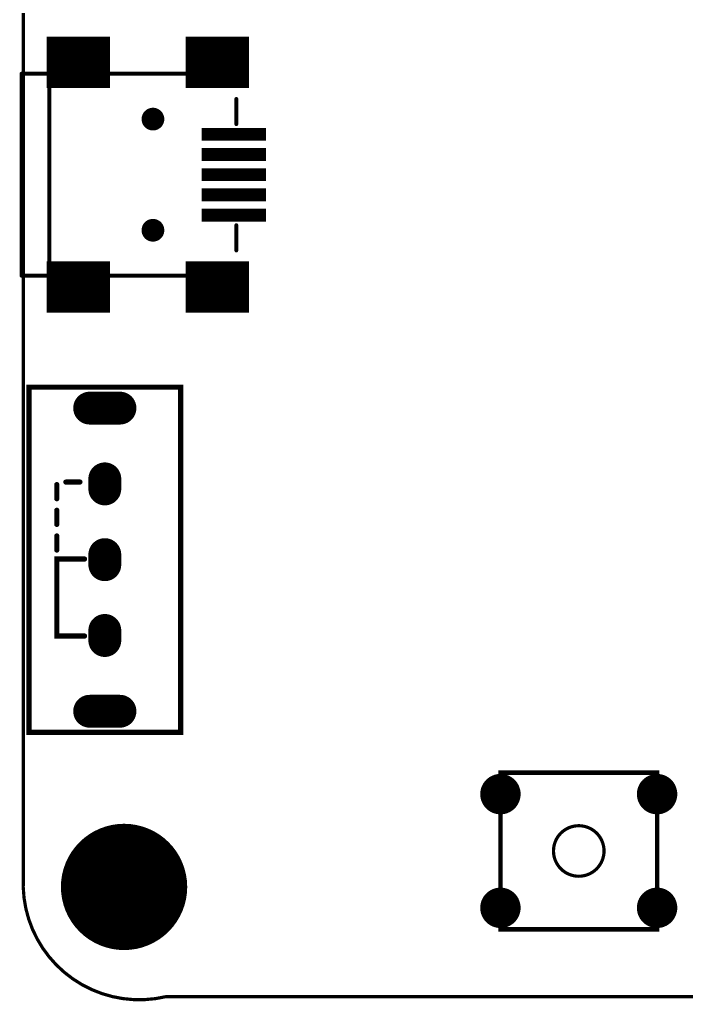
# Model space of a CAD drawing. Header units: millimetres. Extents: x 260 to 357, y 109 to 232.
# Drawn here: x 260.19 to 286.58, y 109.12 to 147.98 of the extents above; entities that cross this region are included whole.
import ezdxf

# ---------------------------------------------------------------- set-up
doc = ezdxf.new("R2010")
doc.units = ezdxf.units.MM
for name, color, linetype in [('BOARD_OUTLINE_00', 183, 'Continuous'), ('DRIL_NPLTE_THRU_01', 3, 'Continuous'), ('DRIL_NPLTE_THRU_02', 5, 'Continuous'), ('DRIL_PLTE_THRU_01', 3, 'Continuous'), ('DRIL_PLTE_THRU_02', 5, 'Continuous'), ('PADS_TOP', 96, 'Continuous'), ('PART_TOP_2DLINE_26', 254, 'Continuous')]:
    doc.layers.add(name, color=color, linetype=linetype)

# ---------------------------------------------------------------- blocks, each defined once
blk = doc.blocks.new('SMOOTH_0$127')
at = {"const_width": 0.0635}
blk.add_lwpolyline([(-0.03175, 0, 1), (0.03175, 0, 1)], format="xyb", close=True, dxfattribs=at)
blk = doc.blocks.new('BOARD_40')
at = {"layer": 'BOARD_OUTLINE_00', "const_width": 0.127}
blk.add_lwpolyline([(8.06, -6.94, -0.431185), (11.06, -3.94), (102.05, -3.94, -0.388879), (105.05, -6.94), (105.05, -122.038, -0.372393), (101.468, -126.811), (13.706, -126.811, -0.504041), (8.06, -122.044)], format="xyb", close=True, dxfattribs=at)
at = {"layer": 'BOARD_OUTLINE_00'}
for p in [(8.06, -122.044), (13.706, -126.811)]:
    blk.add_blockref('SMOOTH_0$127', p, dxfattribs=at)
blk = doc.blocks.new('SMOOTH_0$1524')
at = {"const_width": 0.0762}
blk.add_lwpolyline([(-0.0381, 0, 1), (0.0381, 0, 1)], format="xyb", close=True, dxfattribs=at)
blk = doc.blocks.new('PART_BODY_TOP_39')
at = {"layer": 'PART_TOP_2DLINE_26', "const_width": 0.152}
for points in [[(-4, 5.2), (-4, 4)], [(-4, 5.2), (4, 5.2)], [(4, 5.2), (4, 4)], [(-4, 4.1), (4, 4.1)], [(-4, 1.9), (-4, -1.5)], [(4, 1.9), (4, -1.5)], [(-3, -3.3), (-2, -3.3)], [(2, -3.3), (3, -3.3)]]:
    blk.add_lwpolyline(points, dxfattribs=at)
at = {"layer": 'PART_TOP_2DLINE_26'}
for p in [(-4, 5.2), (-4, 5.2), (4, 5.2), (4, 5.2), (-4, 4.1), (-4, 4), (4, 4.1), (4, 4), (-4, 1.9), (4, 1.9), (-4, -1.5), (4, -1.5), (-3, -3.3), (-2, -3.3), (2, -3.3), (3, -3.3)]:
    blk.add_blockref('SMOOTH_0$1524', p, dxfattribs=at)
blk = doc.blocks.new('DRIL_HOLE_0')
blk.add_lwpolyline([(0, 0, 1), (0, 0, 1)], format="xyb", close=True)
blk = doc.blocks.new('PAD_22')
at = {"const_width": 0.508}
blk.add_lwpolyline([(-1.27, 0), (1.27, 0)], dxfattribs=at)
blk = doc.blocks.new('STK_TOP_47')
at = {"layer": 'DRIL_NPLTE_THRU_01'}
blk.add_blockref('DRIL_HOLE_0', (0, 0), dxfattribs=at)
at = {"layer": 'DRIL_NPLTE_THRU_02'}
blk.add_blockref('DRIL_HOLE_0', (0, 0), dxfattribs=at)
at = {"layer": 'PADS_TOP', "rotation": 90}
blk.add_blockref('PAD_22', (0, 0), dxfattribs=at)
blk = doc.blocks.new('PAD_23')
at = {"const_width": 2.032}
blk.add_lwpolyline([(-1.25, 0), (1.25, 0)], dxfattribs=at)
blk = doc.blocks.new('STK_TOP_48')
at = {"layer": 'DRIL_NPLTE_THRU_01'}
blk.add_blockref('DRIL_HOLE_0', (0, 0), dxfattribs=at)
at = {"layer": 'DRIL_NPLTE_THRU_02'}
blk.add_blockref('DRIL_HOLE_0', (0, 0), dxfattribs=at)
at = {"layer": 'PADS_TOP', "rotation": 90}
blk.add_blockref('PAD_23', (0, 0), dxfattribs=at)
blk = doc.blocks.new('DRIL_HOLE_0$9')
at = {"const_width": 0.45}
blk.add_lwpolyline([(-0.225, 0, 1), (0.225, 0, 1)], format="xyb", close=True, dxfattribs=at)
blk = doc.blocks.new('PAD_24')
at = {"const_width": 0.45}
blk.add_lwpolyline([(0, -0.225, 1), (0, 0.225, 1)], format="xyb", close=True, dxfattribs=at)
blk = doc.blocks.new('STK_TOP_49')
at = {"layer": 'DRIL_NPLTE_THRU_01'}
blk.add_blockref('DRIL_HOLE_0$9', (0, 0), dxfattribs=at)
at = {"layer": 'DRIL_NPLTE_THRU_02'}
blk.add_blockref('DRIL_HOLE_0$9', (0, 0), dxfattribs=at)
at = {"layer": 'PADS_TOP'}
blk.add_blockref('PAD_24', (0, 0), dxfattribs=at)
blk = doc.blocks.new('SYM_TOP_39')
for name, p in [('STK_TOP_48', (-4.45, 2.95)), ('PART_BODY_TOP_39', (0, 0)), ('STK_TOP_48', (4.45, 2.95)), ('STK_TOP_49', (-2.2, 0)), ('STK_TOP_49', (2.2, 0)), ('STK_TOP_48', (-4.45, -2.55)), ('STK_TOP_48', (4.45, -2.55)), ('STK_TOP_47', (-1.6, -3.2)), ('STK_TOP_47', (-0.8, -3.2)), ('STK_TOP_47', (0, -3.2)), ('STK_TOP_47', (0.8, -3.2)), ('STK_TOP_47', (1.6, -3.2))]:
    blk.add_blockref(name, p)
blk = doc.blocks.new('PART_TOP_74')
blk.add_blockref('SYM_TOP_39', (0, 0))
blk = doc.blocks.new('SMOOTH_0$1778')
at = {"const_width": 0.0889}
blk.add_lwpolyline([(-0.04445, 0, 1), (0.04445, 0, 1)], format="xyb", close=True, dxfattribs=at)
blk = doc.blocks.new('PART_BODY_TOP_104')
at = {"layer": 'PART_TOP_2DLINE_26', "const_width": 0.178}
blk.add_lwpolyline([(-3.1, 3.1), (-3.1, -3.1), (3.1, -3.1), (3.1, 3.1)], close=True, dxfattribs=at)
at = {"layer": 'PART_TOP_2DLINE_26', "const_width": 0.127}
blk.add_lwpolyline([(1, 0, 1), (-1, 0, 1)], format="xyb", close=True, dxfattribs=at)
at = {"layer": 'PART_TOP_2DLINE_26'}
for p in [(-3.1, 3.1), (3.1, 3.1), (-3.1, -3.1), (3.1, -3.1)]:
    blk.add_blockref('SMOOTH_0$1778', p, dxfattribs=at)
blk = doc.blocks.new('DRIL_HOLE_1')
at = {"const_width": 0.5}
blk.add_lwpolyline([(-0.25, 0, 1), (0.25, 0, 1)], format="xyb", close=True, dxfattribs=at)
blk = doc.blocks.new('PAD_9')
at = {"const_width": 0.8}
blk.add_lwpolyline([(0, -0.4, 1), (0, 0.4, 1)], format="xyb", close=True, dxfattribs=at)
blk = doc.blocks.new('STK_TOP_384')
at = {"layer": 'DRIL_PLTE_THRU_01'}
blk.add_blockref('DRIL_HOLE_1', (0, 0), dxfattribs=at)
at = {"layer": 'DRIL_PLTE_THRU_02'}
blk.add_blockref('DRIL_HOLE_1', (0, 0), dxfattribs=at)
at = {"layer": 'PADS_TOP'}
blk.add_blockref('PAD_9', (0, 0), dxfattribs=at)
blk = doc.blocks.new('SYM_TOP_59')
for name, p in [('PART_BODY_TOP_104', (0, 0)), ('STK_TOP_384', (-3.1, 2.25)), ('STK_TOP_384', (3.1, 2.25)), ('STK_TOP_384', (-3.1, -2.25)), ('STK_TOP_384', (3.1, -2.25))]:
    blk.add_blockref(name, p)
blk = doc.blocks.new('PART_TOP_88')
blk.add_blockref('SYM_TOP_59', (0, 0))
blk = doc.blocks.new('DRIL_HOLE_3')
at = {"const_width": 1.5}
blk.add_lwpolyline([(-0.75, 0, 1), (0.75, 0, 1)], format="xyb", close=True, dxfattribs=at)
blk = doc.blocks.new('PAD_32')
at = {"const_width": 2.5}
blk.add_lwpolyline([(0, -1.25, 1), (0, 1.25, 1)], format="xyb", close=True, dxfattribs=at)
blk = doc.blocks.new('STK_TOP_16')
at = {"layer": 'DRIL_PLTE_THRU_01'}
blk.add_blockref('DRIL_HOLE_3', (0, 0), dxfattribs=at)
at = {"layer": 'DRIL_PLTE_THRU_02'}
blk.add_blockref('DRIL_HOLE_3', (0, 0), dxfattribs=at)
at = {"layer": 'PADS_TOP'}
blk.add_blockref('PAD_32', (0, 0), dxfattribs=at)
blk = doc.blocks.new('SYM_TOP_10')
blk.add_blockref('STK_TOP_16', (0, 0))
blk = doc.blocks.new('PART_TOP_93')
blk.add_blockref('SYM_TOP_10', (0, 0))
blk = doc.blocks.new('SMOOTH_0$2032')
at = {"const_width": 0.1016}
blk.add_lwpolyline([(-0.0508, 0, 1), (0.0508, 0, 1)], format="xyb", close=True, dxfattribs=at)
blk = doc.blocks.new('PART_BODY_TOP_20')
at = {"layer": 'PART_TOP_2DLINE_26', "const_width": 0.203}
blk.add_lwpolyline([(-6.833, -3), (6.833, -3), (6.833, 3), (-6.833, 3)], close=True, dxfattribs=at)
for points in [[(-3.023, 0.8), (-3.023, 1.9), (0.025, 1.9), (0.025, 0.8)], [(0.381, 1.9), (0.94, 1.9)], [(1.397, 1.9), (1.956, 1.9)], [(2.413, 1.9), (2.972, 1.9)], [(3.073, 0.984), (3.073, 1.543)]]:
    blk.add_lwpolyline(points, dxfattribs=at)
at = {"layer": 'PART_TOP_2DLINE_26'}
for p in [(-6.833, 3), (6.833, 3), (-3.023, 1.9), (0.025, 1.9), (0.381, 1.9), (0.94, 1.9), (1.397, 1.9), (1.956, 1.9), (2.413, 1.9), (2.972, 1.9), (3.073, 1.543), (-3.023, 0.8), (0.025, 0.8), (3.073, 0.984), (-6.833, -3), (6.833, -3)]:
    blk.add_blockref('SMOOTH_0$2032', p, dxfattribs=at)
blk = doc.blocks.new('DRIL_HOLE_0$8000006667')
at = {"const_width": 0.4}
blk.add_lwpolyline([(-0.2, 0, 1), (0.2, 0, 1)], format="xyb", close=True, dxfattribs=at)
blk = doc.blocks.new('PAD_35')
at = {"const_width": 0.65}
blk.add_lwpolyline([(-0.2, -0.325), (0.2, -0.325, 1), (0.2, 0.325), (-0.2, 0.325, 1)], format="xyb", close=True, dxfattribs=at)
blk = doc.blocks.new('STK_TOP_31')
at = {"layer": 'DRIL_PLTE_THRU_01'}
blk.add_blockref('DRIL_HOLE_0$8000006667', (0, 0), dxfattribs=at)
at = {"layer": 'DRIL_PLTE_THRU_02'}
blk.add_blockref('DRIL_HOLE_0$8000006667', (0, 0), dxfattribs=at)
at = {"layer": 'PADS_TOP'}
blk.add_blockref('PAD_35', (0, 0), dxfattribs=at)
blk = doc.blocks.new('DRIL_SLOT_0002700070000000900')
at = {"const_width": 0.35}
blk.add_lwpolyline([(0.175, -0.539), (0.175, 0.539, 1), (-0.175, 0.539), (-0.175, -0.539, 1)], format="xyb", close=True, dxfattribs=at)
blk = doc.blocks.new('PAD_37')
at = {"const_width": 0.65}
blk.add_lwpolyline([(-0.6, -0.325), (0.6, -0.325, 1), (0.6, 0.325), (-0.6, 0.325, 1)], format="xyb", close=True, dxfattribs=at)
blk = doc.blocks.new('STK_TOP_132')
at = {"layer": 'DRIL_PLTE_THRU_01'}
blk.add_blockref('DRIL_SLOT_0002700070000000900', (0, 0), dxfattribs=at)
at = {"layer": 'DRIL_PLTE_THRU_02'}
blk.add_blockref('DRIL_SLOT_0002700070000000900', (0, 0), dxfattribs=at)
at = {"layer": 'PADS_TOP', "rotation": 90}
blk.add_blockref('PAD_37', (0, 0), dxfattribs=at)
blk = doc.blocks.new('PAD_36')
at = {"const_width": 0.65}
blk.add_lwpolyline([(-0.6, -0.325), (0.6, -0.325, 1), (0.6, 0.325), (-0.6, 0.325, 1)], format="xyb", close=True, dxfattribs=at)
blk = doc.blocks.new('STK_TOP_133')
at = {"layer": 'DRIL_PLTE_THRU_01'}
blk.add_blockref('DRIL_SLOT_0002700070000000900', (0, 0), dxfattribs=at)
at = {"layer": 'DRIL_PLTE_THRU_02'}
blk.add_blockref('DRIL_SLOT_0002700070000000900', (0, 0), dxfattribs=at)
at = {"layer": 'PADS_TOP', "rotation": 90}
blk.add_blockref('PAD_36', (0, 0), dxfattribs=at)
blk = doc.blocks.new('SYM_TOP_20')
for name, p in [('PART_BODY_TOP_20', (0, 0)), ('STK_TOP_132', (-6, 0)), ('STK_TOP_133', (6, 0)), ('STK_TOP_31', (-3, 0)), ('STK_TOP_31', (0, 0)), ('STK_TOP_31', (3, 0))]:
    blk.add_blockref(name, p)
blk = doc.blocks.new('PART_TOP_102')
blk.add_blockref('SYM_TOP_20', (0, 0))

msp = doc.modelspace()

# ---------------------------------------------------------------- block references
for name, p in [('BOARD_40', (252.283, 236.116)), ('PART_TOP_93', (264.327, 113.648))]:
    msp.add_blockref(name, p)
for name, p, rotation in [('PART_TOP_74', (265.47, 141.842), 90), ('PART_TOP_102', (263.565, 126.602), 90), ('PART_TOP_88', (282.323, 115.071), 180)]:
    msp.add_blockref(name, p, dxfattribs=dict(rotation=rotation))

doc.saveas('drawing.dxf')
